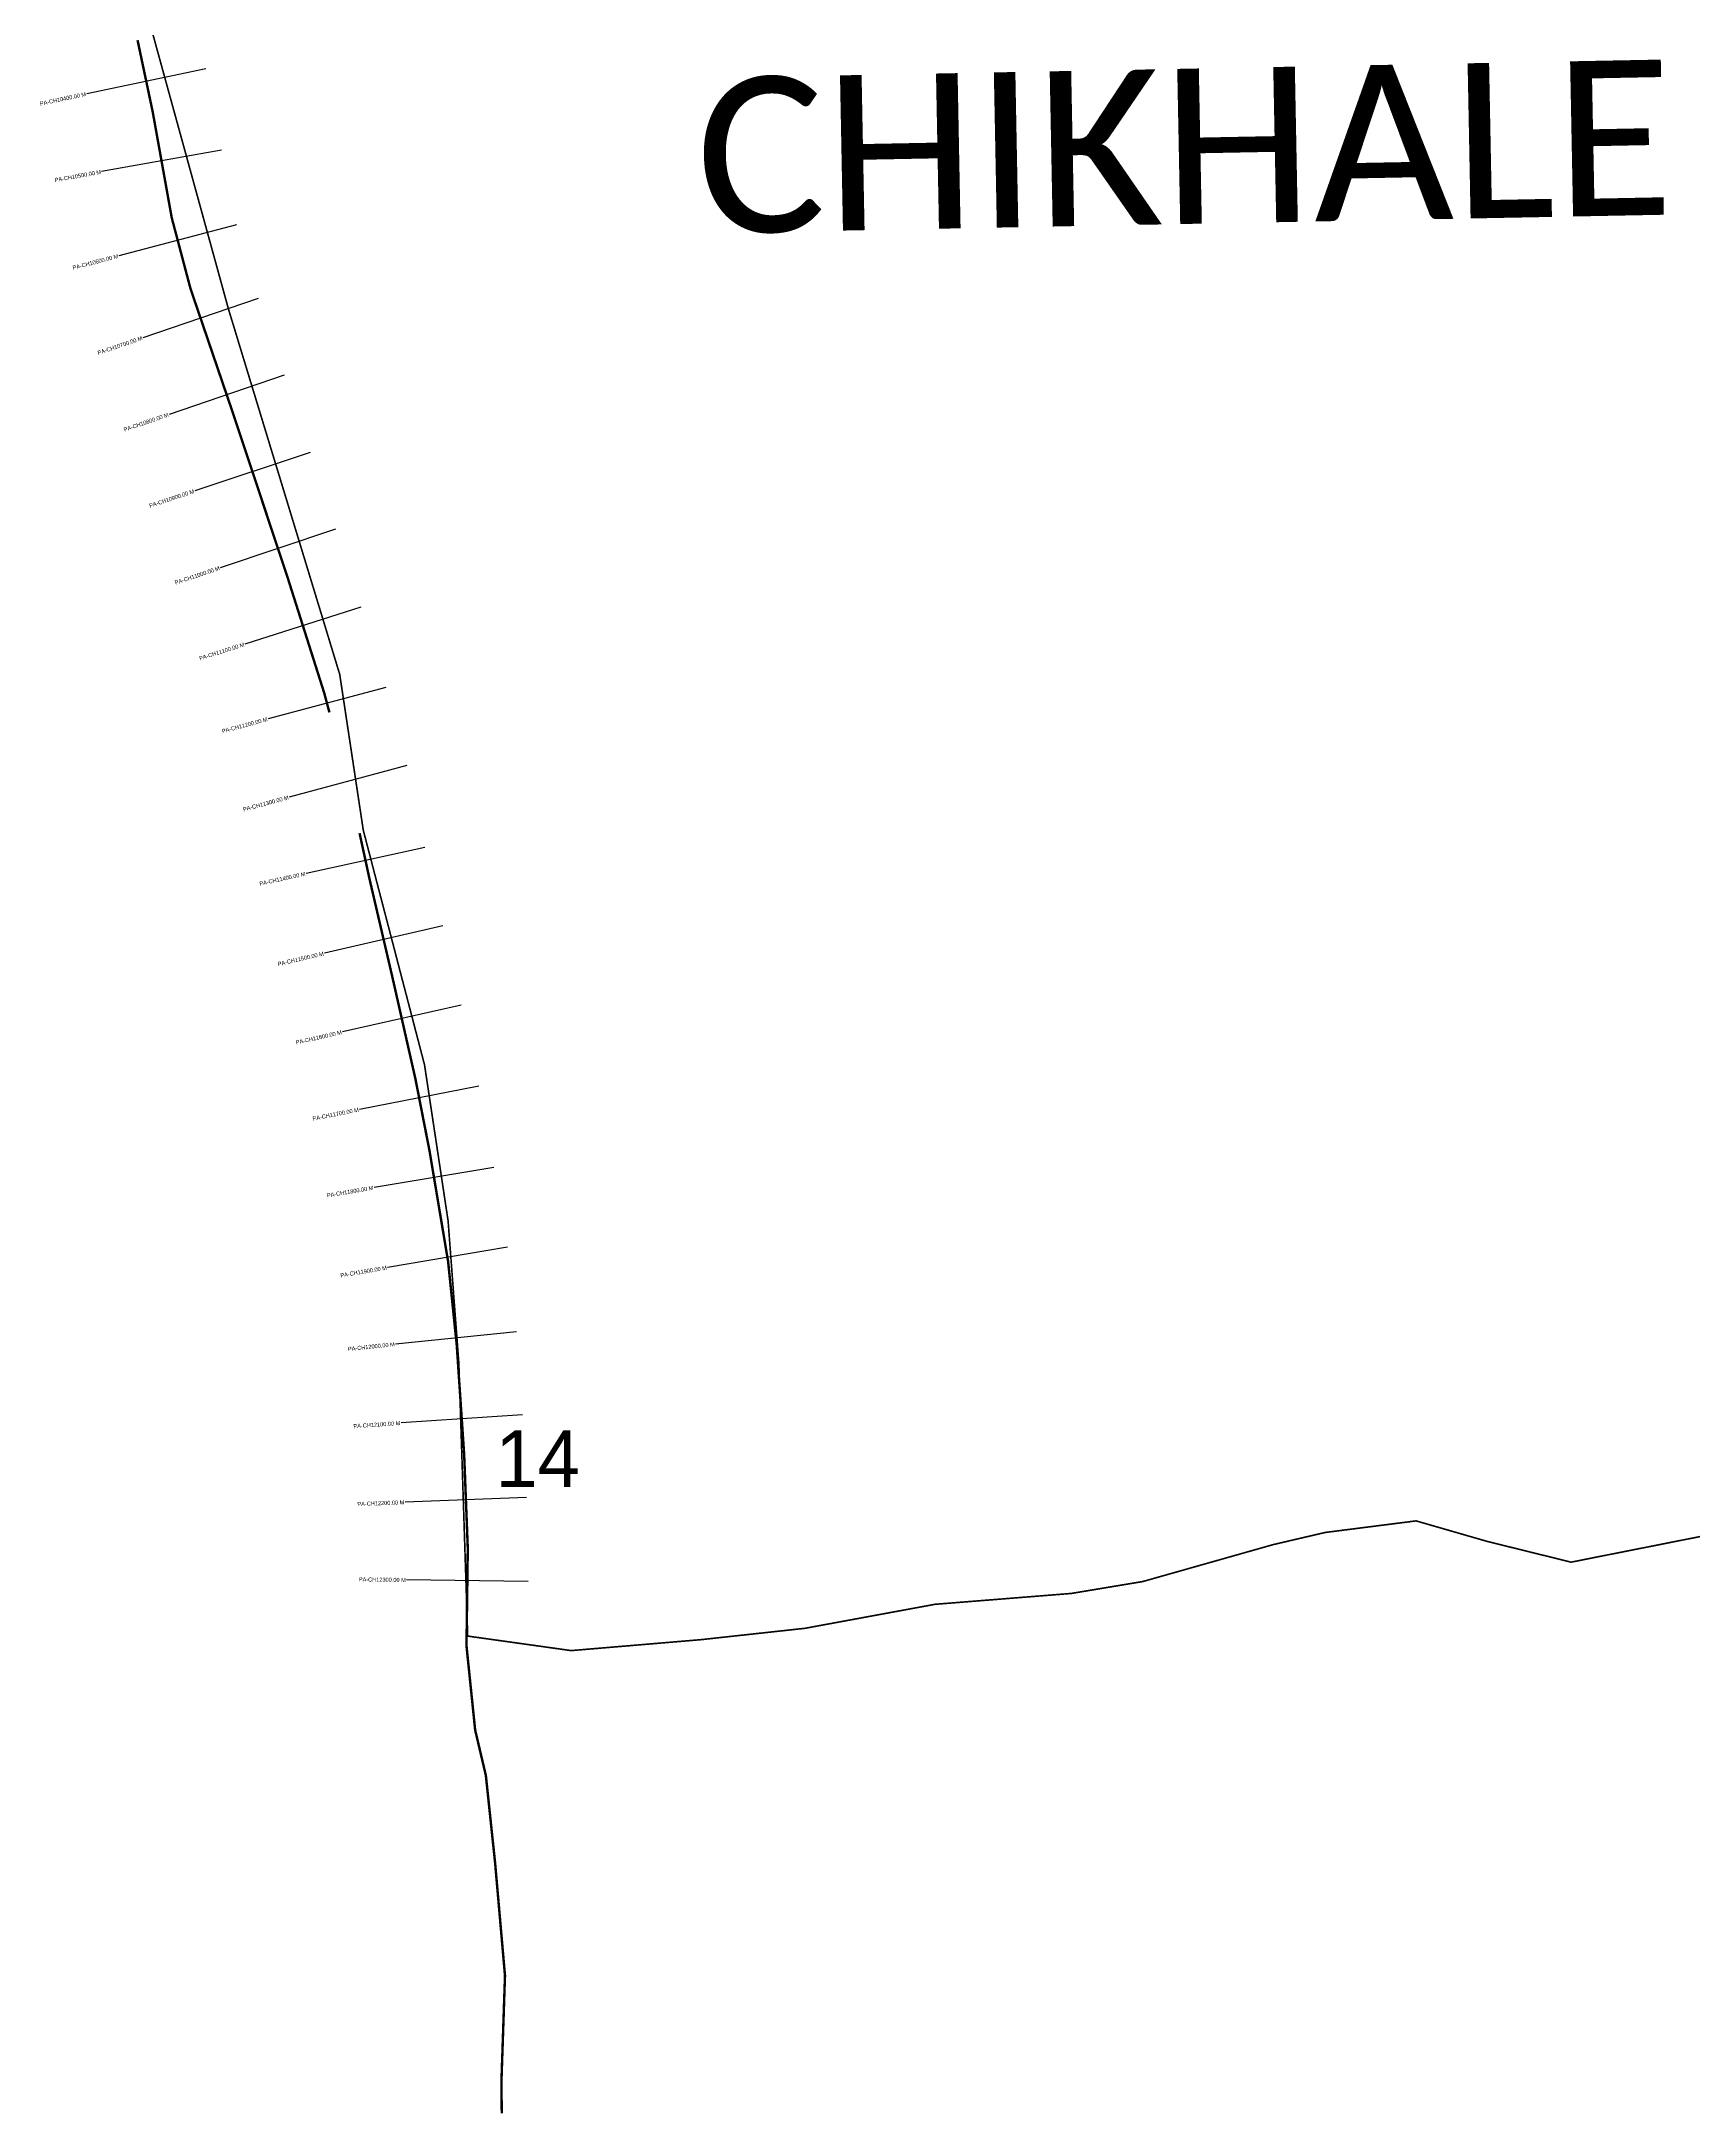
# Model space of a CAD drawing. Header units: metres. Extents: x 260270 to 264112, y 2216835 to 2221978.
# Drawn here: x 260443 to 262481, y 2216835 to 2219392 of the extents above; entities that cross this region are included whole.
import ezdxf
from ezdxf.enums import TextEntityAlignment as Align

# ---------------------------------------------------------------- set-up
doc = ezdxf.new("R2010")
doc.units = ezdxf.units.M
for name, color, linetype in [('CS', 134, 'Continuous'), ('CSMark', 6, 'Continuous'), ('NATURALLY PROTECTED', 3, 'Continuous'), ('VILLAGE NAME', 250, 'Continuous')]:
    doc.layers.add(name, color=color, linetype=linetype)

msp = doc.modelspace()

# ---------------------------------------------------------------- linework, layer by layer
at = {"color": 6, "const_width": 2}
msp.add_lwpolyline([(262667.2, 2217582.9), (262330.2, 2217516.1), (262226.7, 2217541.7), (262139, 2217567), (262026.8, 2217552.7), (261962.6, 2217537.7), (261801.9, 2217492.2), (261713.7, 2217477.5), (261545.5, 2217464.1), (261385.1, 2217434.5), (261256.9, 2217420.5), (261096.7, 2217407), (260969, 2217424.9), (260958.1, 2217761.1), (260944.8, 2217937.2), (260915.7, 2218129.7), (260840.2, 2218418.8), (260811.1, 2218611.2), (260674, 2219061.3), (260567.9, 2219446.9)], dxfattribs=at)
at = {"layer": 'CS'}
for p, q in [((260645.8, 2219358.3), (260499, 2219327.3)), ((260665.1, 2219257.9), (260517.4, 2219231.3)), ((260683.7, 2219165.8), (260538.7, 2219127.5)), ((260710.3, 2219075), (260568.4, 2219026.5)), ((260742.6, 2218980.4), (260600.7, 2218931.9)), ((260774.6, 2218885), (260632.3, 2218837.6)), ((260806.1, 2218790.1), (260663.8, 2218742.8)), ((260837.1, 2218693.9), (260694.2, 2218648.6)), ((260867.8, 2218595.2), (260722.9, 2218556.3)), ((260893.7, 2218498.6), (260748.8, 2218459.7)), ((260916.2, 2218397.6), (260769.6, 2218365.6)), ((260938.3, 2218301.1), (260792.2, 2218267.1)), ((260960.8, 2218203.2), (260814.5, 2218170.1)), ((260982.7, 2218103.4), (260835.5, 2218074.5)), ((261001.4, 2218003.1), (260853.4, 2217978.2)), ((261018, 2217904.5), (260870.1, 2217879.6)), ((261029.1, 2217800.3), (260879.9, 2217785)), ((261036.4, 2217697.9), (260886.8, 2217687.8)), ((261041.7, 2217596), (260891.8, 2217590.1)), ((261043.6, 2217492.1), (260893.6, 2217494.1))]:
    msp.add_line(p, q, dxfattribs=at)
at = {"layer": 'NATURALLY PROTECTED', "const_width": 3, "flags": 128}
for points in [[(260561.7, 2219393.5), (260580.4, 2219305), (260603.9, 2219174.3), (260627, 2219087), (260677.9, 2218937.8), (260707.2, 2218849.8), (260746.2, 2218732.6), (260791.9, 2218588.5), (260798.4, 2218564.3)], [(260835.6, 2218415.3), (260848.1, 2218357.8), (260875.9, 2218238.5), (260904.5, 2218112.2), (260921.8, 2218024), (260944.8, 2217887.1), (260955.5, 2217783.5), (260964.6, 2217649.4), (260969.1, 2217533.1), (260967.5, 2217412.8), (260978.2, 2217309), (260991.4, 2217253), (261002.8, 2217145.1), (261015, 2217006), (261010.6, 2216875.3), (261011, 2216836.2)]]:
    msp.add_lwpolyline(points, dxfattribs=at)

# ---------------------------------------------------------------- texts
at = {"insert": (261003.3, 2217678.8), "char_height": 70, "attachment_point": 1}
msp.add_mtext_dynamic_manual_height_columns('14', width=95.172, gutter_width=1, heights=[0], dxfattribs=at)
at = {"layer": 'CSMark'}
for s, rotation, p in [('PA-CH10400.00 M', 11.9153, (260498, 2219327.1)), ('PA-CH10500.00 M', 10.2154, (260516.5, 2219231.1)), ('PA-CH10600.00 M', 14.7836, (260537.7, 2219127.3)), ('PA-CH10700.00 M', 18.8563, (260567.4, 2219026.2)), ('PA-CH10800.00 M', 18.8563, (260599.7, 2218931.6)), ('PA-CH10900.00 M', 18.4305, (260631.3, 2218837.3)), ('PA-CH11000.00 M', 18.3821, (260662.8, 2218742.4)), ('PA-CH11100.00 M', 17.601, (260693.2, 2218648.3)), ('PA-CH11200.00 M', 15.038, (260721.9, 2218556)), ('PA-CH11300.00 M', 15.038, (260747.9, 2218459.5)), ('PA-CH11400.00 M', 12.3256, (260768.7, 2218365.3)), ('PA-CH11500.00 M', 13.105, (260791.2, 2218266.9)), ('PA-CH11600.00 M', 12.7631, (260813.5, 2218169.8)), ('PA-CH11700.00 M', 11.0971, (260834.5, 2218074.3)), ('PA-CH11800.00 M', 9.5583, (260852.5, 2217978)), ('PA-CH11900.00 M', 9.5583, (260869.1, 2217879.4)), ('PA-CH12000.00 M', 5.86, (260878.9, 2217784.9)), ('PA-CH12100.00 M', 3.8785, (260885.8, 2217687.7)), ('PA-CH12200.00 M', 2.2447, (260890.8, 2217590)), ('PA-CH12300.00 M', 359.2489, (260892.6, 2217494.1))]:
    msp.add_text(s, height=5, rotation=rotation, dxfattribs=at).set_placement(p, align=Align.MIDDLE_RIGHT)
at = {"layer": 'VILLAGE NAME', "insert": (261248.8, 2219346.6), "char_height": 191.456, "attachment_point": 1, "rotation": 1.1028}
msp.add_mtext_dynamic_manual_height_columns('{\\fCalibri|b0|i0|c0|p34;CHIKHALE}', width=161.46, gutter_width=957.3, heights=[0], dxfattribs=at)

doc.saveas('drawing.dxf')
